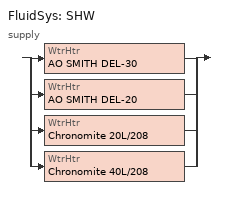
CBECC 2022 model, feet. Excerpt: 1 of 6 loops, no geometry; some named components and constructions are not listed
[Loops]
FluidSys 'SHW'
 supply: split
  | WtrHtr 'AO SMITH DEL-30'
  | WtrHtr 'AO SMITH DEL-20'
  | WtrHtr 'Chronomite 20L/208'
  | WtrHtr 'Chronomite 40L/208'
[ResExtWall]
Name | Orientation | Area | Construction
ExtWall (Left 2) : B2B_L04; ExtWall (Left 3) : B2B_L05 | Left | 119.462 | Ext Wall Cons
ExtWall (Left 3) : B2B_L04 | Left | 51.3926 | Ext Wall Cons
ExtWall (Left 4) : B2B_L04; ExtWall (Left 6) : B2B_L05 | Left | 250.108 | Ext Wall Cons
ExtWall (Left 5) : B2B_L04; ExtWall (Left 7) : B2B_L05 | Left | 116.805 | Ext Wall Cons
ExtWall (Left 6) : B2B_L04; ExtWall (Left 4) : B2B_L05 | Left | 250.009 | Ext Wall Cons
ExtWall (Left 7) : B2B_L04; ExtWall (Left 5) : B2B_L05 | Left | 117.689 | Ext Wall Cons
ExtWall (Left 8) : B2B_L04; ExtWall (Left 1) : B2B_L05 | Left | 39.45 | Ext Wall Cons
ExtWall (Back 1) : B2B_L04; ExtWall (Back 3) : B2B_L05 | Back | 52.0377 | Ext Wall Cons
ExtWall (Back 2) : B2B_L04; ExtWall (Back 4) : B2B_L05 | Back | 39.4467 | Ext Wall Cons
ExtWall (Back 3) : B2B_L04 | Back | 50.9592 | Ext Wall Cons
ExtWall (Back 4) : B2B_L04; ExtWall (Back 5) : B2B_L05 | Back | 52.8945 | Ext Wall Cons
ExtWall (Back 5) : B2B_L04 | Back | 118.208 | Ext Wall Cons
ExtWall (Back 6) : B2B_L04 | Back | 249.42 | Ext Wall Cons
ExtWall (Back 7) : B2B_L04; ExtWall (Back 8) : B2B_L05 | Back | 51.1676 | Ext Wall Cons
ExtWall (Back 8) : B2B_L04; ExtWall (Back 6) : B2B_L05 | Back | 46.1226 | Ext Wall Cons
ExtWall (Back 9) : B2B_L04; ExtWall (Back 7) : B2B_L05 | Back | 52.5769 | Ext Wall Cons
ExtWall (Back 10) : B2B_L04; ExtWall (Back 1) : B2B_L05 | Back | 250.932 | Ext Wall Cons
ExtWall (Back 11) : B2B_L04; ExtWall (Back 2) : B2B_L05 | Back | 118.172 | Ext Wall Cons
ExtWall (Right 1) : B2B_L04 | Right | 118.099 | Ext Wall Cons
ExtWall (Right 2) : B2B_L04 | Right | 249.926 | Ext Wall Cons
ExtWall (Right 3) : B2B_L04; ExtWall (Right 2) : B2B_L05 | Right | 250.108 | Ext Wall Cons
ExtWall (Right 4) : B2B_L04; ExtWall (Right 3) : B2B_L05 | Right | 116.805 | Ext Wall Cons
ExtWall (Right 5) : B2B_L04 | Right | 56.0869 | Ext Wall Cons
ExtWall (Right 6) : B2B_L04; ExtWall (Right 4) : B2B_L05 | Right | 250.396 | Ext Wall Cons
ExtWall (Right 7) : B2B_L04; ExtWall (Right 5) : B2B_L05 | Right | 118.32 | Ext Wall Cons
ExtWall (Right 8) : B2B_L04; ExtWall (Right 1) : B2B_L05 | Right | 50.9063 | Ext Wall Cons
ExtWall (Front 1) : B3_L04; ExtWall (Front 1) : B3_L05 | Front | 99.6689 | Ext Wall Cons
ExtWall (Left 1) : B3_L04; ExtWall (Left 1) : B3_L05 | Left | 326.173 | Ext Wall Cons
ExtWall (Left 2) : B3_L04; ExtWall (Left 2) : B3_L05 | Left | 54.5122 | Ext Wall Cons
ExtWall (Back 1) : B3_L04; ExtWall (Back 1) : B3_L05 | Back | 136.489 | Ext Wall Cons
ExtWall (Back 2) : B3_L04; ExtWall (Back 2) : B3_L05 | Back | 218.545 | Ext Wall Cons
ExtWall (Front 1) : B4_L04; ExtWall (Front 1) : B4_L05 | Front | 267.265 | Ext Wall Cons
ExtWall (Front 2) : B4_L04; ExtWall (Front 2) : B4_L05 | Front | 58.6673 | Ext Wall Cons
ExtWall (Back 1) : B4_L04; ExtWall (Back 1) : B4_L05 | Back | 58.6673 | Ext Wall Cons
ExtWall (Right 1) : B4_L04; ExtWall (Right 1) : B4_L05 | Right | 235.721 | Ext Wall Cons
ExtWall (Right 2) : B4_L04; ExtWall (Right 2) : B4_L05 | Right | 116.57 | Ext Wall Cons
ExtWall (Right 3) : B4_L04; ExtWall (Right 3) : B4_L05 | Right | 235.969 | Ext Wall Cons
ExtWall (Right 4) : B4_L04; ExtWall (Right 4) : B4_L05 | Right | 116.044 | Ext Wall Cons
ExtWall (Front 1) : C1_L04 | Front | 36.8895 | Ext Wall Cons
ExtWall (Back 1) : C1_L04 | Back | 305.458 | Ext Wall Cons
ExtWall (Back 2) : C1_L04 | Back | 55.6998 | Ext Wall Cons
ExtWall (Right 1) : C1_L04 | Right | 190.783 | Ext Wall Cons
ExtWall (Right 2) : C1_L04 | Right | 251.64 | Ext Wall Cons
ExtWall (Front 1) : C1.1_L04 | Front | 37.9911 | Ext Wall Cons
ExtWall (Front 2) : C1.1_L04 | Front | 42.0734 | Ext Wall Cons
ExtWall (Left 1) : C1.1_L04 | Left | 308.531 | Ext Wall Cons
ExtWall (Left 2) : C1.1_L04 | Left | 55.8255 | Ext Wall Cons
ExtWall (Left 3) : C1.1_L04 | Left | 54.3534 | Ext Wall Cons
ExtWall (Left 4) : C1.1_L04 | Left | 307.469 | Ext Wall Cons
ExtWall (Back 1) : C1.1_L04 | Back | 191.448 | Ext Wall Cons
ExtWall (Back 2) : C1.1_L04 | Back | 249.126 | Ext Wall Cons
ExtWall (Back 3) : C1.1_L04 | Back | 248.186 | Ext Wall Cons
ExtWall (Back 4) : C1.1_L04 | Back | 192.897 | Ext Wall Cons
ExtWall (Right 1) : C1.1_L04 | Right | 75.271 | Ext Wall Cons
ExtWall (Right 2) : C1.1_L04 | Right | 189.235 | Ext Wall Cons
ExtWall (Front 1) : C1.2_L04 | Front | 49.7418 | Ext Wall Cons
ExtWall (Front 2) : C1.2_L04 | Front | 65.3366 | Ext Wall Cons
ExtWall (Front 3) : C1.2_L04 | Front | 58.5184 | Ext Wall Cons
ExtWall (Front 4) : C1.2_L04 | Front | 109.557 | Ext Wall Cons
ExtWall (Front 5) : C1.2_L04 | Front | 77.504 | Ext Wall Cons
ExtWall (Front 6) : C1.2_L04 | Front | 115.657 | Ext Wall Cons
ExtWall (Left 1) : C1.2_L04 | Left | 247.091 | Ext Wall Cons
ExtWall (Left 2) : C1.2_L04 | Left | 145.676 | Ext Wall Cons
ExtWall (Left 3) : C1.2_L04 | Left | 51.5845 | Ext Wall Cons
ExtWall (Back 1) : C1.2_L04 | Back | 49.7418 | Ext Wall Cons
ExtWall (Back 2) : C1.2_L04 | Back | 144.409 | Ext Wall Cons
ExtWall (Back 3) : C1.2_L04 | Back | 249.735 | Ext Wall Cons
ExtWall (Right 1) : C1.2_L04 | Right | 119.67 | Ext Wall Cons
ExtWall (Right 2) : C1.2_L04 | Right | 76.9086 | Ext Wall Cons
ExtWall (Right 3) : C1.2_L04 | Right | 114.509 | Ext Wall Cons
ExtWall (Right 4) : C1.2_L04 | Right | 53.3047 | Ext Wall Cons
ExtWall (Right 5) : C1.2_L04 | Right | 51.5845 | Ext Wall Cons
ExtWall (Front 1) : C1.3_L04 | Front | 59.706 | Ext Wall Cons
ExtWall (Left 1) : C1.3_L04 | Left | 30.432 | Ext Wall Cons
ExtWall (Back 1) : C1.3_L04 | Back | 190.449 | Ext Wall Cons
ExtWall (Back 2) : C1.3_L04 | Back | 246.708 | Ext Wall Cons
ExtWall (Right 1) : C1.3_L04 | Right | 307.829 | Ext Wall Cons
ExtWall (Right 2) : C1.3_L04 | Right | 53.9333 | Ext Wall Cons
ExtWall (Back 1) : Corridor_L04 | Back | 469.99 | Ext Wall Cons
ExtWall (Back 2) : Corridor_L04 | Back | 2366.87 | Ext Wall Cons
ExtWall (Right 1) : Corridor_L04 | Right | 692.071 | Ext Wall Cons
ExtWall (Right 2) : Corridor_L04 | Right | 533.762 | Ext Wall Cons
ExtWall (Right 3) : Corridor_L04 | Right | 120.828 | Ext Wall Cons
ExtWall (Front 1) : Parking Lot_L04 | Front | 2619.66 | Ext Wall Cons (Concrete)
ExtWall (Right 1) : Parking Lot_L04 | Right | 986.939 | Ext Wall Cons (Concrete)
ExtWall (Right 1) : Parking_Elec. 01_L04 | Right | 106.583 | Ext Wall Cons (Concrete)
ExtWall (Front 1) : Parking_Elec. 02_L04 | Front | 62.0945 | Ext Wall Cons (Concrete)
ExtWall (Front 1) : Parking_Passageway_L04 | Front | 54.2542 | Ext Wall Cons (Concrete)
ExtWall (Front 2) : Parking_Passageway_L04 | Front | 19.644 | Ext Wall Cons (Concrete)
ExtWall (Left 1) : Parking_Passageway_L04 | Left | 116.564 | Ext Wall Cons (Concrete)
ExtWall (Right 1) : Parking_Passageway_L04 | Right | 265.283 | Ext Wall Cons (Concrete)
ExtWall (Back 1) : Parking_Stair 02_L04 | Back | 155.107 | Ext Wall Cons (Concrete)
ExtWall (Right 1) : Parking_Stair 02_L04 | Right | 101.76 | Ext Wall Cons (Concrete)
ExtWall (Front 1) : Parking_Trash 02_L04 | Front | 100.85 | Ext Wall Cons (Concrete)
ExtWall (Front 1) : Stair 1_L04 | Front | 108.713 | Ext Wall Cons
ExtWall (Right 1) : Stair 1_L04 | Right | 334.321 | Ext Wall Cons
ExtWall (Left 1) : Stair 3_L04 | Left | 127.52 | Ext Wall Cons
ExtWall (Left 1) : Stair 4_L04 | Left | 108.717 | Ext Wall Cons
ExtWall (Front 1) : Stair 5_L04 | Front | 54.5453 | Ext Wall Cons
ExtWall (Left 1) : Stair 5_L04 | Left | 152.848 | Ext Wall Cons
ExtWall (Front 1) : Stair 6_L04 | Front | 42.4076 | Ext Wall Cons
ExtWall (Left 1) : Stair 6_L04 | Left | 104.042 | Ext Wall Cons
ExtWall (Front 1) : A1_L05 | Front | 52.8945 | Ext Wall Cons
ExtWall (Left 1) : A1_L05 | Left | 200.532 | Ext Wall Cons
ExtWall (Right 1) : A1_L05 | Right | 200.042 | Ext Wall Cons
ExtWall (Front 1) : A2_L05 | Front | 46.1226 | Ext Wall Cons
ExtWall (Front 2) : A2_L05 | Front | 52.5769 | Ext Wall Cons
ExtWall (Left 1) : A2_L05 | Left | 120.841 | Ext Wall Cons
ExtWall (Left 2) : A2_L05 | Left | 135.169 | Ext Wall Cons
ExtWall (Right 1) : A2_L05 | Right | 136.78 | Ext Wall Cons
ExtWall (Right 2) : A2_L05 | Right | 116.283 | Ext Wall Cons
ExtWall (Front 1) : A2.1_L05 | Front | 56.4508 | Ext Wall Cons
ExtWall (Left 1) : A2.1_L05 | Left | 10.2587 | Ext Wall Cons
ExtWall (Left 2) : A2.1_L05 | Left | 40.6476 | Ext Wall Cons
ExtWall (Left 3) : A2.1_L05 | Left | 54.3567 | Ext Wall Cons
ExtWall (Left 4) : A2.1_L05 | Left | 117.526 | Ext Wall Cons
ExtWall (Left 5) : A2.1_L05 | Left | 134.894 | Ext Wall Cons
ExtWall (Back 1) : A2.1_L05 | Back | 116.481 | Ext Wall Cons
ExtWall (Back 2) : A2.1_L05 | Back | 137.706 | Ext Wall Cons
ExtWall (Back 3) : A2.1_L05 | Back | 135.745 | Ext Wall Cons
ExtWall (Back 4) : A2.1_L05 | Back | 119.842 | Ext Wall Cons
ExtWall (Back 5) : A2.1_L05 | Back | 42.4076 | Ext Wall Cons
ExtWall (Right 1) : A2.1_L05 | Right | 53.0136 | Ext Wall Cons
ExtWall (Right 2) : A2.1_L05 | Right | 40.995 | Ext Wall Cons
ExtWall (Right 3) : A2.1_L05 | Right | 12.7563 | Ext Wall Cons
ExtWall (Front 1) : A3B_L05 | Front | 70.0157 | Ext Wall Cons
ExtWall (Front 2) : A3B_L05 | Front | 71.183 | Ext Wall Cons
ExtWall (Left 1) : A3B_L05 | Left | 73.5012 | Ext Wall Cons
ExtWall (Left 2) : A3B_L05 | Left | 69.5642 | Ext Wall Cons
ExtWall (Left 3) : A3B_L05 | Left | 92.6886 | Ext Wall Cons
ExtWall (Left 4) : A3B_L05 | Left | 71.0496 | Ext Wall Cons
ExtWall (Left 5) : A3B_L05 | Left | 95.0275 | Ext Wall Cons
ExtWall (Back 1) : A3B_L05 | Back | 70.7993 | Ext Wall Cons
ExtWall (Right 1) : A3B_L05 | Right | 72.9561 | Ext Wall Cons
ExtWall (Right 2) : A3B_L05 | Right | 93.0326 | Ext Wall Cons
ExtWall (Right 3) : A3B_L05 | Right | 75.5901 | Ext Wall Cons
ExtWall (Right 4) : A3B_L05 | Right | 91.5473 | Ext Wall Cons
ExtWall (Back 1) : A3B.1_L05 | Back | 70.6028 | Ext Wall Cons
ExtWall (Back 2) : A3B.1_L05 | Back | 90.0983 | Ext Wall Cons
ExtWall (Back 3) : A3B.1_L05 | Back | 90.3001 | Ext Wall Cons
ExtWall (Back 4) : A3B.1_L05 | Back | 72.6871 | Ext Wall Cons
ExtWall (Back 5) : A3B.1_L05 | Back | 72.4415 | Ext Wall Cons
ExtWall (Back 6) : A3B.1_L05 | Back | 90.975 | Ext Wall Cons
ExtWall (Right 1) : A3B.1_L05 | Right | 71.8847 | Ext Wall Cons
ExtWall (Right 2) : A3B.1_L05 | Right | 72.259 | Ext Wall Cons
ExtWall (Right 3) : A3B.1_L05 | Right | 72.4391 | Ext Wall Cons
ExtWall (Left 1) : B1_L05 | Left | 14.5262 | Ext Wall Cons
ExtWall (Back 1) : B1_L05 | Back | 93.3999 | Ext Wall Cons
ExtWall (Back 2) : B1_L05 | Back | 69.3981 | Ext Wall Cons
ExtWall (Back 3) : B1_L05 | Back | 121.635 | Ext Wall Cons
ExtWall (Right 1) : B1_L05 | Right | 71.459 | Ext Wall Cons
ExtWall (Front 1) : B2_L05 | Front | 87.6569 | Ext Wall Cons
ExtWall (Front 2) : B2_L05 | Front | 51.2437 | Ext Wall Cons
ExtWall (Left 1) : B2_L05 | Left | 243.287 | Ext Wall Cons
ExtWall (Left 2) : B2_L05 | Left | 114.81 | Ext Wall Cons
ExtWall (Left 3) : B2_L05 | Left | 115.065 | Ext Wall Cons
ExtWall (Left 4) : B2_L05 | Left | 248.676 | Ext Wall Cons
ExtWall (Back 1) : B2_L05 | Back | 51.0948 | Ext Wall Cons
ExtWall (Front 1) : B2.2_L05 | Front | 57.8965 | Ext Wall Cons
ExtWall (Front 2) : B2.2_L05 | Front | 102.262 | Ext Wall Cons
ExtWall (Left 1) : B2.2_L05 | Left | 117.04 | Ext Wall Cons
ExtWall (Left 2) : B2.2_L05 | Left | 250.525 | Ext Wall Cons
ExtWall (Left 3) : B2.2_L05 | Left | 251.26 | Ext Wall Cons
ExtWall (Left 4) : B2.2_L05 | Left | 117.798 | Ext Wall Cons
ExtWall (Back 1) : B2.2_L05 | Back | 102.411 | Ext Wall Cons
ExtWall (Back 2) : B2.2_L05 | Back | 57.8965 | Ext Wall Cons
ExtWall (Front 1) : B2B_L05 | Front | 56.0108 | Ext Wall Cons
ExtWall (Front 2) : B2B_L05 | Front | 31.8644 | Ext Wall Cons
ExtWall (Front 3) : B2B_L05 | Front | 56.3317 | Ext Wall Cons
ExtWall (Front 4) : B2B_L05 | Front | 55.3326 | Ext Wall Cons
ExtWall (Left 2) : B2B_L05 | Left | 248.967 | Ext Wall Cons
[ResWin] SpecMethod=Overall Window Area
Name | WinType
Window (Left 3) : B2B_L04; Window (Left 5) : B2B_L04; Window (Left 6) : B2B_L04; Window (Left 7) : B2B_L04; Window (Left 8) : B2B_L04; Window (Left 9) : B2B_L04; Window (Left 10) : B2B_L04; Window (Back 4) : B2B_L04; Window (Back 5) : B2B_L04; Window (Back 6) : B2B_L04; Window (Back 10) : B2B_L04; Window (Back 11) : B2B_L04; Window (Back 12) : B2B_L04; Window (Right 1) : B2B_L04; Window (Right 2) : B2B_L04; Window (Right 3) : B2B_L04; Window (Right 4) : B2B_L04; Window (Right 5) : B2B_L04; Window (Right 6) : B2B_L04; Window (Right 7) : B2B_L04; Window (Right 8) : B2B_L04; Window (Right 9) : B2B_L04; Window (Left 5) : B3_L04; Window (Back 3) : B3_L04; Window (Right 1) : B4_L04; Window (Right 2) : B4_L04; Window (Right 3) : B4_L04; Window (Right 4) : B4_L04; Window (Right 5) : B4_L04; Window (Right 6) : B4_L04; Window (Back 3) : C1_L04; Window (Right 2) : C1_L04; Window (Right 3) : C1_L04; Window (Right 4) : C1_L04; Window (Left 3) : C1.1_L04; Window (Left 8) : C1.1_L04; Window (Back 3) : C1.1_L04; Window (Back 4) : C1.1_L04; Window (Back 5) : C1.1_L04; Window (Back 6) : C1.1_L04; Window (Left 1) : C1.2_L04; Window (Back 1) : C1.2_L04; Window (Right 1) : C1.2_L04; Window (Back 3) : C1.3_L04; Window (Back 4) : C1.3_L04; Window (Right 1) : C1.3_L04; Window (Left 1) : Stair 3_L04; Window (Left 1) : Stair 5_L04; Window (Left 1) : Stair 6_L04; Window (Left 1) : A1_L05; Window (Left 1) : A2_L05; Window (Left 2) : A2_L05; Window (Right 1) : A2_L05; Window (Right 2) : A2_L05; Window (Left 2) : A2.1_L05; Window (Left 3) : A2.1_L05; Window (Back 1) : A2.1_L05; Window (Back 2) : A2.1_L05; Window (Back 3) : A2.1_L05; Window (Back 4) : A2.1_L05; Window (Left 3) : A3B_L05; Window (Left 5) : A3B_L05; Window (Right 2) : A3B_L05; Window (Right 4) : A3B_L05; Window (Back 2) : A3B.1_L05; Window (Back 3) : A3B.1_L05; Window (Back 6) : A3B.1_L05; Window (Back 1) : B1_L05; Window (Back 3) : B1_L05; Window (Left 1) : B2_L05; Window (Left 2) : B2_L05; Window (Left 3) : B2_L05; Window (Left 4) : B2_L05; Window (Left 5) : B2_L05; Window (Left 6) : B2_L05; Window (Left 1) : B2.2_L05; Window (Left 2) : B2.2_L05; Window (Left 3) : B2.2_L05; Window (Left 4) : B2.2_L05; Window (Left 5) : B2.2_L05; Window (Left 6) : B2.2_L05; Window (Left 1) : B2B_L05; Window (Left 2) : B2B_L05; Window (Left 3) : B2B_L05; Window (Left 4) : B2B_L05; Window (Left 5) : B2B_L05; Window (Left 6) : B2B_L05; Window (Left 7) : B2B_L05; Window (Left 8) : B2B_L05; Window (Left 9) : B2B_L05; Window (Back 1) : B2B_L05; Window (Back 2) : B2B_L05; Window (Back 3) : B2B_L05; Window (Right 2) : B2B_L05; Window (Right 3) : B2B_L05; Window (Right 4) : B2B_L05; Window (Right 5) : B2B_L05; Window (Right 6) : B2B_L05; Window (Right 7) : B2B_L05; Window (Left 5) : B3_L05; Window (Back 3) : B3_L05; Window (Right 1) : B4_L05; Window (Right 2) : B4_L05; Window (Right 3) : B4_L05; Window (Right 4) : B4_L05; Window (Right 5) : B4_L05; Window (Right 6) : B4_L05 | ResidentialWindowType 1
Window (Left 4) : B2B_L04; Window (Back 1) : B2B_L04; Window (Back 2) : B2B_L04; Window (Back 3) : B2B_L04; Window (Back 7) : B2B_L04; Window (Back 8) : B2B_L04; Window (Back 9) : B2B_L04; Window (Right 10) : B2B_L04; Window (Back 2) : B3_L04; Window (Front 1) : B4_L04; Window (Back 1) : B4_L04; Window (Back 4) : C1_L04; Window (Left 4) : C1.1_L04; Window (Left 5) : C1.1_L04; Window (Front 1) : C1.2_L04; Window (Right 4) : C1.2_L04; Window (Right 4) : C1.3_L04; Window (Front 1) : A2_L05; Window (Front 2) : A2_L05; Window (Left 1) : A2.1_L05; Window (Back 5) : A2.1_L05; Window (Right 1) : A2.1_L05; Window (Front 1) : A3B_L05; Window (Front 2) : A3B_L05; Window (Left 2) : A3B_L05; Window (Left 4) : A3B_L05; Window (Back 1) : A3B.1_L05; Window (Right 2) : A3B.1_L05; Window (Right 3) : A3B.1_L05; Window (Back 2) : B1_L05; Window (Front 1) : B2_L05; Window (Back 1) : B2_L05; Window (Front 1) : B2.2_L05; Window (Back 1) : B2.2_L05; Window (Back 4) : B2B_L05; Window (Back 5) : B2B_L05; Window (Back 6) : B2B_L05; Window (Back 7) : B2B_L05; Window (Back 8) : B2B_L05; Window (Right 1) : B2B_L05; Window (Back 2) : B3_L05; Window (Front 1) : B4_L05; Window (Back 1) : B4_L05 | ResidentialWindowType 5
Window (Left 1) : B3_L04; Window (Left 2) : B3_L04; Window (Left 3) : B3_L04; Window (Left 4) : B3_L04; Window (Back 4) : B3_L04; Window (Front 2) : C1.2_L04; Window (Back 2) : C1.2_L04; Window (Back 3) : C1.2_L04; Window (Back 4) : C1.2_L04; Window (Back 5) : C1.2_L04; Window (Right 1) : Corridor_L04; Window (Right 9) : Corridor_L04; Window (Right 10) : Corridor_L04; Window (Right 12) : Corridor_L04; Window (Left 1) : B3_L05; Window (Left 2) : B3_L05; Window (Left 3) : B3_L05; Window (Left 4) : B3_L05; Window (Back 4) : B3_L05 | ResidentialWindowType 6
Window (Back 1) : B3_L04; Window (Right 1) : C1_L04; Window (Back 1) : C1.1_L04; Window (Back 7) : C1.1_L04; Window (Back 2) : C1.3_L04; Window (Left 1) : A3B_L05; Window (Back 1) : A3B_L05; Window (Right 1) : A3B_L05; Window (Right 3) : A3B_L05; Window (Back 4) : A3B.1_L05; Window (Back 5) : A3B.1_L05; Window (Right 1) : A3B.1_L05; Window (Right 1) : B1_L05; Window (Back 1) : B3_L05 | ResidentialWindowType 7
Window (Back 1) : C1_L04; Window (Back 2) : C1_L04; Window (Back 2) : C1.1_L04; Window (Back 8) : C1.1_L04; Window (Back 1) : C1.3_L04; Window (Right 2) : Corridor_L04; Window (Right 3) : Corridor_L04; Window (Right 4) : Corridor_L04; Window (Right 5) : Corridor_L04; Window (Right 6) : Corridor_L04; Window (Right 7) : Corridor_L04; Window (Right 8) : Corridor_L04; Window (Right 11) : Corridor_L04; Window (Right 1) : A1_L05 | ResidentialWindowType 4
Window (Left 1) : C1.1_L04; Window (Left 2) : C1.1_L04; Window (Left 6) : C1.1_L04; Window (Left 7) : C1.1_L04; Window (Right 2) : C1.2_L04; Window (Right 3) : C1.2_L04; Window (Right 2) : C1.3_L04; Window (Right 3) : C1.3_L04 | ResidentialWindowType 8
Window (Front 3) : C1.2_L04; Window (Front 4) : C1.2_L04; Window (Left 2) : C1.2_L04 | ResidentialWindowType 9
Window (Front 1) : Stair 1_L04; Window (Right 1) : Stair 1_L04; Window (Right 2) : Stair 1_L04; Window (Left 1) : Stair 4_L04 | ResidentialWindowType 19
Window (Left 2) : A1_L05 | ResidentialWindowType 2
Window (Right 2) : A1_L05 | ResidentialWindowType 3
[ResIntFlr] IsPartySurface=1
Name | Area | FloorZ | Construction | Outside
IntFloor : B2B_L04 | 1116.44 | 32.25 | Interior Floor Cons | B2B_L03
IntFloor : B2B_L04 2 | 1108.1 | 32.25 | Interior Floor Cons | B2B_L03
IntFloor : B2B_L04 3 | 1109.43 | 32.25 | Interior Floor Cons | B2B_L03
IntFloor : B2B_L04 4 | 1113.84 | 32.25 | Interior Floor Cons | B2B_L03
IntFloor : B2B_L04 5 | 1120.85 | 32.25 | Interior Floor Cons | B2B_L03
IntFloor : B2B_L04 6 | 1121.86 | 32.25 | Interior Floor Cons | B2B_L03
IntFloor : B2B_L04 7 | 1115.51 | 32.25 | Interior Floor Cons | B2B_L03
IntFloor : B2B_L04 8 | 1115.35 | 32.25 | Interior Floor Cons | B2B_L03
IntFloor : B3_L04 | 1228.04 | 32.25 | Interior Floor Cons | B3_L03
IntFloor : B4_L04 | 1040.14 | 32.25 | Interior Floor Cons | B4_L03
IntFloor : B4_L04 2 | 1039.86 | 32.25 | Interior Floor Cons | B4_L03
IntFloor : C1_L04 | 1418.89 | 32.25 | Interior Floor Cons | C1_L03
IntFloor : C1.1_L04 | 1500.32 | 32.25 | Interior Floor Cons | C1.1_L03
IntFloor : C1.1_L04 2 | 1466.55 | 32.25 | Interior Floor Cons | C1.1_L03
IntFloor : C1.2_L04 | 1323.11 | 32.25 | Interior Floor Cons | C1.2_L03
IntFloor : C1.2_L04 2 | 1304.01 | 32.25 | Interior Floor Cons | C1.2_L03
IntFloor : C1.3_L04 | 1454.41 | 32.25 | Interior Floor Cons | C1.3_L03
IntFloor : Corridor_L04 | 1860.1 | 32.25 | Interior Floor Cons | Corridor_L03
IntFloor : Corridor_L04 2 | 1049.09 | 32.25 | Interior Floor Cons | Corridor_L03
IntFloor : Corridor_L04 3 | 3083.16 | 32.25 | Interior Floor Cons | Corridor_L03
IntFloor : Corridor_L04 4 | 2648.34 | 32.25 | Interior Floor Cons | Corridor_L03
IntFloor : Corridor_L04 5 | 1971.71 | 32.25 | Interior Floor Cons | Corridor_L03
IntFloor : Corridor_L04 6 | 549.047 | 32.25 | Interior Floor Cons | Corridor_L03
IntFloor : Corridor_L04 7 | 2255.81 | 32.25 | Interior Floor Cons | Corridor_L03
IntFloor : ELEV 4_L04 | 85.4009 | 32.25 | Interior Floor Cons | ELEV 4_L03
IntFloor : IDF_L04 | 120.536 | 32.25 | Interior Floor Cons | IDF_L03
IntFloor : Parking Lot_L04 | 39744.5 | 32.25 | Interior Floor Cons(Concrete) | Parking Lot_L03
IntFloor : Parking_Elec. 01_L04 | 64.5137 | 32.25 | Interior Floor Cons(Concrete) | Parking_Elec. 01_L03
IntFloor : Parking_Elec. 02_L04 | 55.4374 | 32.25 | Interior Floor Cons(Concrete) | Parking_Elec. 02_L03
IntFloor : Parking_Elev 01_L04 | 91.2055 | 32.25 | Interior Floor Cons(Concrete) | Parking_Elev 01_L03
IntFloor : Parking_Elev 02_L04 | 102.446 | 32.25 | Interior Floor Cons(Concrete) | Parking_Elev 02_L03
IntFloor : Parking_Elev 03_L04 | 97.9 | 32.25 | Interior Floor Cons(Concrete) | Parking_Elev 03_L03
IntFloor : Parking_Passageway_L04 | 691.89 | 32.25 | Interior Floor Cons(Concrete) | Parking_Passageway_L03
IntFloor : Parking_Stair 01_L04 | 464.22 | 32.25 | Interior Floor Cons(Concrete) | Parking_Stair 01_L03
IntFloor : Parking_Stair 02_L04 | 216.833 | 32.25 | Interior Floor Cons(Concrete) | Parking_Stair 02_L03
IntFloor : Parking_Trash 01_L04 | 229.404 | 32.25 | Interior Floor Cons(Concrete) | Parking_Trash 01_L03
IntFloor : Parking_Trash 02_L04 | 204.994 | 32.25 | Interior Floor Cons(Concrete) | Parking_Trash 02_L03
IntFloor : Parking_Vestibule 1_L04 | 195.775 | 32.25 | Interior Floor Cons(Concrete) | Parking_Vestibule 1_L03
IntFloor : Stair 1_L04 | 357.47 | 32.25 | Interior Floor Cons | Stair 1_L03
IntFloor : Stair 2_L04 | 197.223 | 32.25 | Interior Floor Cons | Stair 2_L03
IntFloor : Stair 3_L04 | 303.918 | 32.25 | Interior Floor Cons | Stair 3_L03
IntFloor : Stair 4_L04 | 249.662 | 32.25 | Interior Floor Cons | Stair 4_L03
IntFloor : Stair 5_L04 | 496.484 | 32.25 | Interior Floor Cons | Stair 5_L03
IntFloor : Stair 6_L04 | 319.199 | 32.25 | Interior Floor Cons | Stair 6_L03
IntFloor : Storage 01_L04 | 114.565 | 32.25 | Interior Floor Cons | Storage 07_L03
IntFloor : Storage 02_L04 | 141.239 | 32.25 | Interior Floor Cons | Storage 11_L03
IntFloor : Storage 03_L04 | 145.313 | 32.25 | Interior Floor Cons | Storage 06_L03
IntFloor : Storage 04_L04 | 139.518 | 32.25 | Interior Floor Cons | Storage 05_L03
IntFloor : Storage 05_L04 | 116.934 | 32.25 | Interior Floor Cons | Storage 01_L03
IntFloor : Storage 06_L04 | 31.5717 | 32.25 | Interior Floor Cons | Storage 04_L03
IntFloor : Storage 07_L04 | 95.8382 | 32.25 | Interior Floor Cons | Storage 02_L03
IntFloor : Storage 08_L04 | 145.629 | 32.25 | Interior Floor Cons | Storage 08_L03
IntFloor : Storage 09_L04 | 141.239 | 32.25 | Interior Floor Cons | Storage 12_L03
IntFloor : Storage 10_L04 | 145.629 | 32.25 | Interior Floor Cons | Storage 13_L03
IntFloor : Storage 11_L04 | 142.868 | 32.25 | Interior Floor Cons | Storage 03_L03
IntFloor : Storage 12_L04 | 142.865 | 32.25 | Interior Floor Cons | Storage 09_L03
IntFloor : Storage 13_L04 | 142.635 | 32.25 | Interior Floor Cons | Storage 10_L03
IntFloor : Storage 14_L04 | 31.8922 | 32.25 | Interior Floor Cons | Storage 14_L03
IntFloor : A1_L05 | 637.995 | 42.3333 | Interior Floor Cons | A1_L04
IntFloor : A1_L05 2 | 651.373 | 42.3333 | Interior Floor Cons | A1_L04
IntFloor : A2_L05 | 763.45 | 42.3333 | Interior Floor Cons | A2_L04
IntFloor : A2_L05 2 | 747.472 | 42.3333 | Interior Floor Cons | A2_L04
IntFloor : A2.1_L05 | 762.277 | 42.3333 | Interior Floor Cons | A2.1_L04
IntFloor : A2.1_L05 2 | 766.074 | 42.3333 | Interior Floor Cons | A2.1_L04
IntFloor : A2.1_L05 3 | 761.923 | 42.3333 | Interior Floor Cons | A2.1_L04
IntFloor : A3B_L05 | 780.169 | 42.3333 | Interior Floor Cons | A3B_L04
IntFloor : A3B_L05 2 | 781.319 | 42.3333 | Interior Floor Cons | A3B_L04
IntFloor : A3B_L05 3 | 783.395 | 42.3333 | Interior Floor Cons | A3B_L04
IntFloor : A3B_L05 4 | 787.689 | 42.3333 | Interior Floor Cons | A3B_L04
IntFloor : A3B.1_L05 | 771.555 | 42.3333 | Interior Floor Cons | A3B.1_L04
IntFloor : A3B.1_L05 2 | 775.693 | 42.3333 | Interior Floor Cons | A3B.1_L04
IntFloor : A3B.1_L05 3 | 778.791 | 42.3333 | Interior Floor Cons | A3B.1_L04
IntFloor : B1_L05 | 1120.99 | 42.3333 | Interior Floor Cons | B1_L04
IntFloor : B2_L05 | 1104.48 | 42.3333 | Interior Floor Cons | B2_L04
IntFloor : B2_L05 2 | 1122.5 | 42.3333 | Interior Floor Cons | B2_L04
IntFloor : B2.2_L05 | 1311.24 | 42.3333 | Interior Floor Cons | B2.2_L04
IntFloor : B2.2_L05 2 | 1316.4 | 42.3333 | Interior Floor Cons | B2.2_L04
IntFloor : B2B_L05 | 1115.35 | 42.3333 | Interior Floor Cons | B2B_L04
IntFloor : B2B_L05 2 | 1116.44 | 42.3333 | Interior Floor Cons | B2B_L04
IntFloor : B2B_L05 3 | 1109.43 | 42.3333 | Interior Floor Cons | B2B_L04
IntFloor : B2B_L05 4 | 1121.86 | 42.3333 | Interior Floor Cons | B2B_L04
IntFloor : B2B_L05 5 | 1115.51 | 42.3333 | Interior Floor Cons | B2B_L04
IntFloor : B2B_L05 6 | 1120.85 | 42.3333 | Interior Floor Cons | B2B_L04
IntFloor : B3_L05 | 1228.04 | 42.3333 | Interior Floor Cons | B3_L04
IntFloor : B4_L05 | 1040.14 | 42.3333 | Interior Floor Cons | B4_L04
IntFloor : B4_L05 2 | 1039.86 | 42.3333 | Interior Floor Cons | B4_L04
[ResIntWall]
Name | Area | Construction | IsPartySurface | Outside
IntWall : B2B_L04 | 368.429 | Interior Wall Cons | 1 | Corridor_L04
IntWall : B2B_L04 2 | 233.488 | Interior Wall Cons | 1 | Stair 4_L04
IntWall : B2B_L04 3 | 368.025 | Interior Wall Cons | 1 | Corridor_L04
IntWall : B2B_L04 4; IntWall : B2B_L04 6 | 366.914 | Interior Wall Cons | 1 | Corridor_L04
IntWall : B2B_L04 5 | 367.628 | Interior Wall Cons | 1 | Corridor_L04
IntWall : B2B_L04 7 | 275.714 | Interior Wall Cons | 1 | Stair 5_L04
IntWall : B2B_L04 8 | 367.698 | Interior Wall Cons | 1 | Corridor_L04
IntWall : B2B_L04 9 | 368.717 | Interior Wall Cons | 1 | Corridor_L04
IntWall : B2B_L04 10 | 369.104 | Interior Wall Cons | 1 | Corridor_L04
IntWall : B3_L04 | 331.331 | Interior Wall Cons | 1 | C1.3_L04
IntWall : B3_L04 2 | 49.3547 | Interior Wall Cons | 1 | Corridor_L04
IntWall : B3_L04 3 | 57.8832 | Interior Wall Cons | 1 | Corridor_L04
IntWall : B3_L04 4 | 197.482 | Interior Wall Cons | 1 | Stair 4_L04
IntWall : B4_L04 | 276.001 | Interior Wall Cons | 1 | Corridor_L04
IntWall : B4_L04 2 | 19.7399 | Interior Wall Cons | 1 | Storage 14_L04
IntWall : B4_L04 3 | 34.7458 | Interior Wall Cons | 1 | Storage 14_L04
IntWall : B4_L04 4 | 41.8022 | Interior Wall Cons | 1 | Storage 14_L04
IntWall : B4_L04 5 | 41.5441 | Interior Wall Cons | 1 | Storage 14_L04
IntWall : B4_L04 6 | 233.925 | Interior Wall Cons | 1 | C1.2_L04
IntWall : B4_L04 7 | 34.3091 | Interior Wall Cons | 1 | Corridor_L04
IntWall : B4_L04 8 | 276.306 | Interior Wall Cons | 1 | Corridor_L04
IntWall : B4_L04 9 | 19.7399 | Interior Wall Cons | 1 | Storage 06_L04
IntWall : B4_L04 10 | 33.6938 | Interior Wall Cons | 1 | Storage 06_L04
IntWall : B4_L04 11 | 40.8329 | Interior Wall Cons | 1 | Storage 06_L04
IntWall : B4_L04 12 | 42.0139 | Interior Wall Cons | 1 | Storage 06_L04
IntWall : C1_L04 | 326.491 | Interior Wall Cons | 1 | C1.1_L04
IntWall : C1_L04 2 | 97.0752 | Interior Wall Cons | 1 | Corridor_L04
IntWall : C1_L04 3 | 50.41 | Interior Wall Cons | 1 | Corridor_L04
IntWall : C1_L04 4 | 18.8566 | Interior Wall Cons | 1 | Corridor_L04
IntWall : C1.1_L04 | 72.3234 | Interior Wall Cons | 1 | Corridor_L04
IntWall : C1.1_L04 2 | 172.588 | Interior Wall Cons | 1 | C1.2_L04
IntWall : C1.1_L04 3 | 87.0779 | Interior Wall Cons | 1 | Corridor_L04
IntWall : C1.1_L04 4 | 311.932 | Interior Wall Cons | 1 | Stair 6_L04
IntWall : C1.2_L04 | 55.0746 | Interior Wall Cons | 1 | Corridor_L04
IntWall : C1.2_L04 2 | 94.8819 | Interior Wall Cons | 1 | Corridor_L04
IntWall : C1.2_L04 3 | 136.73 | Interior Wall Cons | 1 | Corridor_L04
IntWall : C1.2_L04 4 | 45.8977 | Interior Wall Cons | 1 | Corridor_L04
IntWall : C1.2_L04 5 | 50.4464 | Interior Wall Cons | 1 | Corridor_L04
IntWall : C1.2_L04 6 | 94.5974 | Interior Wall Cons | 1 | Corridor_L04
IntWall : C1.3_L04 | 52.9772 | Interior Wall Cons | 1 | Corridor_L04
IntWall : Corridor_L04 | 109.163 | Interior Wall Cons | 1 | Stair 3_L04
IntWall : Corridor_L04 2 | 120.686 | Interior Wall Cons | 1 | Storage 01_L04
IntWall : Corridor_L04 3 | 53.1161 | Interior Wall Cons | 1 | Storage 01_L04
IntWall : Corridor_L04 4 | 47.7437 | Interior Wall Cons | 1 | Storage 01_L04
IntWall : Corridor_L04 5 | 115.313 | Interior Wall Cons | 1 | Storage 01_L04
IntWall : Corridor_L04 6 | 89.3473 | Interior Wall Cons | 1 | Storage 05_L04
IntWall : Corridor_L04 7 | 28.4603 | Interior Wall Cons | 1 | Storage 05_L04
IntWall : Corridor_L04 8 | 78.7645 | Interior Wall Cons | 1 | Storage 05_L04
IntWall : Corridor_L04 9 | 139.652 | Interior Wall Cons | 1 | Storage 05_L04
IntWall : Corridor_L04 10 | 66.597 | Interior Wall Cons | 1 | Parking Lot_L04
IntWall : Corridor_L04 11 | 269.835 | Interior Wall Cons | 1 | Parking Lot_L04
IntWall : Corridor_L04 12 | 97.727 | Interior Wall Cons | 1 | Parking_Elev 02_L04
IntWall : Corridor_L04 13 | 103.976 | Interior Wall Cons | 1 | Parking_Trash 01_L04
IntWall : Corridor_L04 14 | 104.042 | Interior Wall Cons | 1 | Stair 6_L04
IntWall : Corridor_L04 15 | 173.464 | Interior Wall Cons | 1 | Storage 03_L04
IntWall : Corridor_L04 16 | 172.012 | Interior Wall Cons | 1 | Storage 03_L04
IntWall : Corridor_L04 17 | 60.5728 | Interior Wall Cons | 1 | Storage 06_L04
IntWall : Corridor_L04 18 | 75.7077 | Interior Wall Cons | 1 | Storage 06_L04
IntWall : Corridor_L04 19 | 76.2899 | Interior Wall Cons | 1 | Storage 14_L04
IntWall : Corridor_L04 20 | 106.404 | Interior Wall Cons | 1 | Parking_Passageway_L04
IntWall : Corridor_L04 21 | 334.321 | Interior Wall Cons | 1 | Stair 1_L04
IntWall : Corridor_L04 22; IntWall : Corridor_L04 23 | 172.085 | Interior Wall Cons | 1 | Storage 08_L04
IntWall : Corridor_L04 24; IntWall : Corridor_L04 25 | 172.085 | Interior Wall Cons | 1 | Storage 10_L04
IntWall : Corridor_L04 26 | 170.308 | Interior Wall Cons | 1 | Storage 13_L04
IntWall : Corridor_L04 27 | 170.305 | Interior Wall Cons | 1 | Storage 13_L04
IntWall : Corridor_L04 28 | 89.4036 | Interior Wall Cons | 1 | ELEV 4_L04
IntWall : Corridor_L04 29 | 97.1216 | Interior Wall Cons | 1 | ELEV 4_L04
IntWall : Corridor_L04 30 | 193.992 | Interior Wall Cons | 1 | Stair 2_L04
IntWall : Corridor_L04 31 | 68.2147 | Interior Wall Cons | 1 | Stair 2_L04
IntWall : Corridor_L04 32; IntWall : Corridor_L04 33 | 168.436 | Interior Wall Cons | 1 | Storage 04_L04
IntWall : Corridor_L04 34 | 54.2508 | Interior Wall Cons | 1 | Storage 07_L04
IntWall : Corridor_L04 35 | 108.991 | Interior Wall Cons | 1 | Storage 07_L04
IntWall : Corridor_L04 36 | 170.444 | Interior Wall Cons | 1 | Storage 11_L04
IntWall : Corridor_L04 37 | 170.447 | Interior Wall Cons | 1 | Storage 11_L04
IntWall : Corridor_L04 38; IntWall : Corridor_L04 39 | 170.444 | Interior Wall Cons | 1 | Storage 12_L04
IntWall : Corridor_L04 40 | 111.608 | Interior Wall Cons | 1 | IDF_L04
IntWall : Corridor_L04 41 | 111.605 | Interior Wall Cons | 1 | IDF_L04
IntWall : Corridor_L04 42 | 76.3784 | Interior Wall Cons | 1 | IDF_L04
IntWall : Corridor_L04 43 | 875.258 | Interior Wall Cons | 1 | Parking Lot_L04
IntWall : Corridor_L04 44 | 270.44 | Interior Wall Cons | 1 | Parking Lot_L04
IntWall : Corridor_L04 45 | 92.1924 | Interior Wall Cons | 1 | Parking_Elev 01_L04
IntWall : Corridor_L04 46 | 109.656 | Interior Wall Cons | 1 | Parking_Elev 03_L04
IntWall : Corridor_L04 47 | 90.7732 | Interior Wall Cons | 1 | Parking_Elev 03_L04
IntWall : Corridor_L04 48 | 169.882 | Interior Wall Cons | 1 | Parking_Stair 01_L04
IntWall : Corridor_L04 49 | 277.834 | Interior Wall Cons | 1 | Parking_Stair 01_L04
IntWall : Corridor_L04 50 | 115.895 | Interior Wall Cons | 1 | Parking_Vestibule 1_L04
IntWall : Corridor_L04 51 | 18.3571 | Interior Wall Cons | 1 | Stair 3_L04
IntWall : Corridor_L04 52 | 108.717 | Interior Wall Cons | 1 | Stair 4_L04
IntWall : Corridor_L04 53 | 36.0062 | Interior Wall Cons | 1 | Stair 4_L04
IntWall : Corridor_L04 54 | 1878.22 | Interior Wall Cons | 1 | Parking Lot_L04
IntWall : Corridor_L04 55 | 152.848 | Interior Wall Cons | 1 | Stair 5_L04
IntWall : Corridor_L04 56; IntWall : Corridor_L04 57 | 169.471 | Interior Wall Cons | 1 | Storage 02_L04
IntWall : Corridor_L04 58; IntWall : Corridor_L04 59 | 169.471 | Interior Wall Cons | 1 | Storage 09_L04
IntWall : ELEV 4_L04 | 89.4036 | Interior Wall Cons | 1 | Storage 07_L04
IntWall : Parking Lot_L04 | 100.585 | Interior Concrete Wall | 1 | Parking_Elev 01_L04
IntWall : Parking Lot_L04 2 | 92.1924 | Interior Concrete Wall | 1 | Parking_Elev 01_L04
IntWall : Parking Lot_L04 3 | 97.727 | Interior Concrete Wall | 1 | Parking_Elev 02_L04
IntWall : Parking Lot_L04 4; IntWall : Parking_Elec. 01_L04 | 106.583 | Interior Concrete Wall | 1 | Parking_Elev 02_L04
IntWall : Parking Lot_L04 5 | 289.016 | Interior Concrete Wall | 1 | Parking_Passageway_L04
IntWall : Parking Lot_L04 6 | 148.719 | Interior Concrete Wall | 1 | Parking_Passageway_L04
IntWall : Parking Lot_L04 7 | 169.882 | Interior Concrete Wall | 1 | Parking_Stair 01_L04
IntWall : Parking Lot_L04 8 | 177.249 | Interior Concrete Wall | 1 | Parking_Stair 01_L04
IntWall : Parking Lot_L04 9 | 101.76 | Interior Concrete Wall | 1 | Parking_Stair 02_L04
IntWall : Parking Lot_L04 10 | 216.649 | Interior Concrete Wall | 1 | Parking_Stair 02_L04
IntWall : Parking Lot_L04 11; IntWall : Parking Lot_L04 13 | 224.324 | Interior Concrete Wall | 1 | Parking_Trash 01_L04
IntWall : Parking Lot_L04 12 | 103.976 | Interior Concrete Wall | 1 | Parking_Trash 01_L04
IntWall : Parking Lot_L04 14 | 100.85 | Interior Concrete Wall | 1 | Parking_Trash 02_L04
IntWall : Parking Lot_L04 15 | 206.669 | Interior Concrete Wall | 1 | Parking_Trash 02_L04
IntWall : Parking Lot_L04 16 | 171.751 | Interior Concrete Wall | 1 | Parking_Vestibule 1_L04
ResidentialInteriorWall 1380 | 20000 | Interior Concrete Wall |  | Parking Lot_L04
IntWall : Parking_Elec. 01_L04 2 | 61.5421 | Interior Concrete Wall | 1 | Parking_Stair 02_L04
IntWall : Parking_Elec. 01_L04 3 | 61.5421 | Interior Concrete Wall | 1 | Storage 14_L04
IntWall : Parking_Elec. 02_L04 | 90.7732 | Interior Concrete Wall | 1 | Parking_Elev 03_L04
IntWall : Parking_Elec. 02_L04 2 | 90.7732 | Interior Concrete Wall | 1 | Parking_Trash 02_L04
IntWall : Parking_Elec. 02_L04 3 | 62.0945 | Interior Concrete Wall | 1 | Parking_Vestibule 1_L04
IntWall : Parking_Elev 01_L04 | 100.585 | Interior Concrete Wall | 1 | Parking_Stair 01_L04
IntWall : Parking_Elev 03_L04 | 109.656 | Interior Concrete Wall | 1 | Parking_Vestibule 1_L04
IntWall : Parking_Passageway_L04 | 108.713 | Interior Concrete Wall | 1 | Stair 1_L04
IntWall : Parking_Trash 02_L04 | 115.895 | Interior Concrete Wall | 1 | Parking_Vestibule 1_L04
IntWall : A1_L05 | 271.373 | Interior Wall Cons | 1 | B2B_L05
IntWall : A1_L05 2 | 273.858 | Interior Wall Cons | 1 | C1_L05
IntWall : A1_L05 3 | 200.042 | Interior Wall Cons | 1 | Corridor_L05
IntWall : A1_L05 4 | 50.41 | Interior Wall Cons | 1 | Corridor_L05
IntWall : A1_L05 5 | 37.4056 | Interior Wall Cons | 1 | C1.1_L05
IntWall : A1_L05 6 | 330.259 | Interior Wall Cons | 1 | C1.1_L05
IntWall : A1_L05 7 | 163.126 | Interior Wall Cons | 1 | Corridor_L05
IntWall : A1_L05 8 | 330.259 | Interior Wall Cons | 1 | Stair 5_L05
IntWall : A2_L05 | 324.972 | Interior Wall Cons | 1 | B2B_L05
IntWall : A2_L05 2 | 278.85 | Interior Wall Cons | 1 | B2B_L05
IntWall : A2_L05 3 | 60.4868 | Interior Wall Cons | 1 | Corridor_L05
IntWall : A2_L05 4 | 195.523 | Interior Wall Cons | 1 | Corridor_L05
IntWall : A2_L05 5 | 271.896 | Interior Wall Cons | 1 | B2B_L05
IntWall : A2_L05 6 | 324.473 | Interior Wall Cons | 1 | C1.3_L05
IntWall : A2_L05 7 | 253.063 | Interior Wall Cons | 1 | Corridor_L05
IntWall : A2.1_L05 | 270.52 | Interior Wall Cons | 1 | A3B.1_L05
IntWall : A2.1_L05 2 | 272.627 | Interior Wall Cons | 1 | B2B_L05
IntWall : A2.1_L05 3 | 254.187 | Interior Wall Cons | 1 | Corridor_L05
IntWall : A2.1_L05 4 | 269.613 | Interior Wall Cons | 1 | A3B.1_L05
IntWall : A2.1_L05 5 | 270.219 | Interior Wall Cons | 1 | A3B.1_L05
IntWall : A2.1_L05 6 | 255.587 | Interior Wall Cons | 1 | Corridor_L05
IntWall : A2.1_L05 7 | 270.192 | Interior Wall Cons | 1 | A3B_L05
IntWall : A2.1_L05 8 | 14.7115 | Interior Wall Cons | 1 | Corridor_L05
IntWall : A2.1_L05 9 | 252.421 | Interior Wall Cons | 1 | Corridor_L05
IntWall : A2.1_L05 10 | 269.524 | Interior Wall Cons | 1 | Stair 6_L05
IntWall : A3B_L05 | 265.604 | Interior Wall Cons | 1 | B1_L05
IntWall : A3B_L05 2 | 268.141 | Interior Wall Cons | 1 | B2B_L05
IntWall : A3B_L05 3 | 199.285 | Interior Wall Cons | 1 | Corridor_L05
IntWall : A3B_L05 4 | 100.244 | Interior Wall Cons | 1 | Corridor_L05
IntWall : A3B_L05 5 | 116.543 | Interior Wall Cons | 1 | IDF_L05
IntWall : A3B_L05 6; IntWall : A3B_L05 10; IntWall : A3B_L05 13 | 263.342 | Interior Wall Cons | 1 | A3B.1_L05
IntWall : A3B_L05 7 | 268.257 | Interior Wall Cons | 1 | B2B_L05
IntWall : A3B_L05 8; IntWall : A3B_L05 15 | 296.38 | Interior Wall Cons | 1 | Corridor_L05
IntWall : A3B_L05 9 | 120.438 | Interior Wall Cons | 1 | Storage 02_L05
IntWall : A3B_L05 11 | 292.36 | Interior Wall Cons | 1 | Corridor_L05
IntWall : A3B_L05 12 | 123.368 | Interior Wall Cons | 1 | Storage 01_L05
IntWall : A3B_L05 14 | 271.549 | Interior Wall Cons | 1 | B2B_L05
IntWall : A3B_L05 16 | 120.438 | Interior Wall Cons | 1 | Storage 03_L05
IntWall : A3B.1_L05 | 292.754 | Interior Wall Cons | 1 | Corridor_L05
IntWall : A3B.1_L05 2 | 119.231 | Interior Wall Cons | 1 | Storage 02_L05
IntWall : A3B.1_L05 3 | 292.304 | Interior Wall Cons | 1 | Corridor_L05
IntWall : A3B.1_L05 4 | 120.934 | Interior Wall Cons | 1 | Storage 01_L05
IntWall : A3B.1_L05 5 | 295.321 | Interior Wall Cons | 1 | Corridor_L05
IntWall : A3B.1_L05 6 | 119.231 | Interior Wall Cons | 1 | Storage 03_L05
IntWall : B1_L05 | 284.083 | Interior Wall Cons | 1 | B2B_L05
IntWall : B1_L05 2 | 419.239 | Interior Wall Cons | 1 | Corridor_L05
IntWall : B1_L05 3 | 117.673 | Interior Wall Cons | 1 | IDF_L05
IntWall : B2_L05 | 278.88 | Interior Wall Cons | 1 | B2.2_L05
IntWall : B2_L05 2 | 358.097 | Interior Wall Cons | 1 | Corridor_L05
IntWall : B2_L05 3 | 242.318 | Interior Wall Cons | 1 | Stair 3_L05
IntWall : B2_L05 4 | 278.731 | Interior Wall Cons | 1 | B2.2_L05
IntWall : B2_L05 5 | 293.108 | Interior Wall Cons | 1 | B2B_L05
IntWall : B2_L05 6 | 36.8664 | Interior Wall Cons | 1 | Corridor_L05
IntWall : B2_L05 7 | 363.741 | Interior Wall Cons | 1 | Corridor_L05
IntWall : B2.2_L05 | 367.565 | Interior Wall Cons | 1 | Corridor_L05
IntWall : B2.2_L05 2 | 369.057 | Interior Wall Cons | 1 | Corridor_L05
IntWall : B2B_L05 | 369.104 | Interior Wall Cons | 1 | Corridor_L05
IntWall : B2B_L05 2 | 368.429 | Interior Wall Cons | 1 | Corridor_L05
IntWall : B2B_L05 3 | 233.488 | Interior Wall Cons | 1 | Stair 4_L05
IntWall : B2B_L05 4; IntWall : B2B_L05 7 | 366.914 | Interior Wall Cons | 1 | Corridor_L05
IntWall : B2B_L05 5 | 367.698 | Interior Wall Cons | 1 | Corridor_L05
IntWall : B2B_L05 6 | 368.717 | Interior Wall Cons | 1 | Corridor_L05
IntWall : B2B_L05 8 | 275.714 | Interior Wall Cons | 1 | Stair 5_L05
IntWall : B3_L05 | 331.331 | Interior Wall Cons | 1 | C1.3_L05
IntWall : B3_L05 2 | 49.3547 | Interior Wall Cons | 1 | Corridor_L05
IntWall : B3_L05 3 | 57.8832 | Interior Wall Cons | 1 | Corridor_L05
IntWall : B3_L05 4 | 197.482 | Interior Wall Cons | 1 | Stair 4_L05
IntWall : B4_L05 | 276.001 | Interior Wall Cons | 1 | Corridor_L05
IntWall : B4_L05 2 | 19.7399 | Interior Wall Cons | 1 | Storage 06_L05
IntWall : B4_L05 3 | 34.7458 | Interior Wall Cons | 1 | Storage 06_L05
[DwellUnit]
Name | DwellUnitTypeRef | Count
DwellingUnit 71 | Unit B2B | 8
DwellingUnit 72; DwellingUnit 87 | Unit B3
DwellingUnit 73 | Unit B4 | 2
DwellingUnit 74 | Unit C1
DwellingUnit 75 | Unit C1.1 | 2
DwellingUnit 76 | Unit C1.2 | 2
DwellingUnit 77 | Unit C1.3
DwellingUnit 78 | Unit A1 | 2
DwellingUnit 79 | Unit A2 | 2
DwellingUnit 80 | Unit A2.1 | 3
DwellingUnit 81 | Unit A3B | 4
DwellingUnit 82 | Unit A3B.1 | 3
DwellingUnit 83 | Unit B1
DwellingUnit 84 | Unit B2 | 2
DwellingUnit 85 | Unit B2.2 | 2
DwellingUnit 86 | Unit B2B | 6
[ResZn] CeilingHeight=10.0833; FloorHeight=10.0833
Name | Bottom
B3_L04; B4_L04; C1_L04; C1.1_L04; C1.2_L04; C1.3_L04 | 32.25
A1_L05; A2_L05; A2.1_L05; A3B_L05; A3B.1_L05; B1_L05; B2_L05; B2.2_L05; B2B_L05; B3_L05; B4_L05 | 42.3333
[ResCathedralCeiling] RoofRise=0; Orientation=Front; Construction=Roof Cons; RoofSolReflect=0.65
Name | Area
Roof (Front 1) : C1.2_L04 | 1304.01
Roof (Front 1) : Corridor_L04 | 1860.1
Roof (Front 2) : Corridor_L04 | 3083.16
Roof (Front 3) : Corridor_L04 | 2648.34
Roof (Front 1) : Storage 01_L04 | 114.565
Roof (Front 1) : Storage 04_L04 | 139.518
Roof (Front 1) : Storage 05_L04 | 116.934
Roof (Front 1) : Storage 08_L04; Roof (Front 1) : Storage 10_L04 | 145.629
Roof (Front 1) : Storage 11_L04 | 142.868
Roof (Front 1) : Storage 12_L04 | 142.865
Roof (Front 1) : Storage 13_L04 | 142.635
Roof (Front 1) : A1_L05 | 637.995
Roof (Front 2) : A1_L05 | 651.373
Roof (Front 1) : A2_L05 | 763.45
Roof (Front 2) : A2_L05 | 747.472
Roof (Front 1) : A2.1_L05 | 762.277
Roof (Front 2) : A2.1_L05 | 766.074
Roof (Front 3) : A2.1_L05 | 761.923
Roof (Front 1) : A3B_L05 | 780.169
Roof (Front 2) : A3B_L05 | 781.319
Roof (Front 3) : A3B_L05 | 783.395
Roof (Front 4) : A3B_L05 | 787.689
Roof (Front 1) : A3B.1_L05 | 771.555
Roof (Front 2) : A3B.1_L05 | 775.693
Roof (Front 3) : A3B.1_L05 | 778.791
Roof (Front 1) : B1_L05 | 1120.99
Roof (Front 1) : B2_L05 | 1104.48
Roof (Front 2) : B2_L05 | 1122.5
Roof (Front 1) : B2.2_L05 | 1311.24
Roof (Front 2) : B2.2_L05 | 1316.4
Roof (Front 1) : B2B_L05 | 1115.35
Roof (Front 2) : B2B_L05 | 1116.44
Roof (Front 3) : B2B_L05 | 1109.43
Roof (Front 4) : B2B_L05 | 1121.86
Roof (Front 5) : B2B_L05 | 1115.51
Roof (Front 6) : B2B_L05 | 1120.85
Roof (Front 1) : B3_L05 | 1228.04
Roof (Front 1) : B4_L05 | 1040.14
Roof (Front 2) : B4_L05 | 1039.86
[ResOtherZn] ozDHWSys=ResidentialDHWSystem 1; CeilingHeight=10.0833; FloorHeight=10.0833; Bottom=32.25
Name | Type | SpcFunc | VentSpcFunc | Area | IAQOption | CentralVentSysRef | CentralSupplyCFM | CentralExhaustCFM | ozHVACSystem
Corridor_L04 | Unconditioned | Corridor Area | Residential - Common corridors | 13417.3 | Central Supply / Central Exhaust | EF-SF_Corridor | 2800 | 2800
ELEV 4_L04 | Unconditioned | Unoccupied-Include in Gross Floor Area | NA | 85.4009 | Individual IAQ Fans
IDF_L04 | Unconditioned | Electrical, Mechanical, Telephone Rooms | General - Unoccupied | 120.536 | Individual IAQ Fans
Parking Lot_L04 | Unconditioned | Unoccupied-Include in Gross Floor Area | NA | 39744.5 | Individual IAQ Fans
Parking_Elec. 01_L04 | Unconditioned | Unoccupied-Include in Gross Floor Area | NA | 64.5137 | Individual IAQ Fans
Parking_Elec. 02_L04 | Unconditioned | Unoccupied-Include in Gross Floor Area | NA | 55.4374 | Individual IAQ Fans
Parking_Elev 01_L04 | Unconditioned | Unoccupied-Include in Gross Floor Area | NA | 91.2055 | Individual IAQ Fans
Parking_Elev 02_L04 | Unconditioned | Unoccupied-Include in Gross Floor Area | NA | 102.446 | Individual IAQ Fans
Parking_Elev 03_L04 | Unconditioned | Unoccupied-Include in Gross Floor Area | NA | 97.9 | Individual IAQ Fans
Parking_Passageway_L04 | Unconditioned | Unoccupied-Include in Gross Floor Area | NA | 691.89 | Individual IAQ Fans
Parking_Stair 01_L04 | Unconditioned | Unoccupied-Include in Gross Floor Area | NA | 464.22 | Individual IAQ Fans
Parking_Stair 02_L04 | Unconditioned | Unoccupied-Include in Gross Floor Area | NA | 216.833 | Individual IAQ Fans
Parking_Trash 01_L04 | Unconditioned | Unoccupied-Include in Gross Floor Area | NA | 229.404 | Individual IAQ Fans
Parking_Trash 02_L04 | Unconditioned | Unoccupied-Include in Gross Floor Area | NA | 204.994 | Individual IAQ Fans
Parking_Vestibule 1_L04 | Unconditioned | Unoccupied-Include in Gross Floor Area | NA | 195.775 | Individual IAQ Fans
Stair 1_L04 | Unconditioned | Stairwell | General - Unoccupied | 357.47 | Individual IAQ Fans
Stair 2_L04 | Unconditioned | Stairwell | General - Unoccupied | 197.223 | Individual IAQ Fans
Stair 3_L04 | Unconditioned | Stairwell | General - Unoccupied | 303.918 | Individual IAQ Fans
Stair 4_L04 | Unconditioned | Stairwell | General - Unoccupied | 249.662 | Individual IAQ Fans
Stair 5_L04 |  | Stairwell | General - Unoccupied | 496.484 | Individual IAQ Fans |  |  |  | MS-1_IDF 03_L04
Stair 6_L04 | Unconditioned | Stairwell | General - Unoccupied | 319.199 | Individual IAQ Fans
Storage 01_L04 | Unconditioned | Storage | General - Unoccupied | 114.565 | Individual IAQ Fans
Storage 02_L04 | Unconditioned | Storage | General - Unoccupied | 141.239 | Individual IAQ Fans
Storage 03_L04 | Unconditioned | Storage | General - Unoccupied | 145.313 | Individual IAQ Fans
Storage 04_L04 |  | Storage | General - Unoccupied | 139.518 | Individual IAQ Fans |  |  |  | MS-1_IDF 02_L04
Storage 05_L04 | Unconditioned | Storage | General - Unoccupied | 116.934 | Individual IAQ Fans
Storage 06_L04 | Unconditioned | Storage | General - Unoccupied | 31.5717 | Individual IAQ Fans
Storage 07_L04 | Unconditioned | Storage | General - Unoccupied | 95.8382 | Individual IAQ Fans
Storage 08_L04; Storage 10_L04 | Unconditioned | Storage | General - Unoccupied | 145.629 | Individual IAQ Fans
Storage 09_L04 |  | Storage | General - Unoccupied | 141.239 | Individual IAQ Fans |  |  |  | MS-1_IDF 04_L04
Storage 11_L04 | Unconditioned | Storage | General - Unoccupied | 142.868 | Individual IAQ Fans
Storage 12_L04 | Unconditioned | Storage | General - Unoccupied | 142.865 | Individual IAQ Fans
Storage 13_L04 |  | Electrical, Mechanical, Telephone Rooms | General - Unoccupied | 142.635 | Individual IAQ Fans |  |  |  | MS-1_IDF 01_L04
Storage 14_L04 | Unconditioned | Storage | General - Unoccupied | 31.8922 | Individual IAQ Fans
[ResZnGrp]
L05: Z=42.3333; FlrToFlrHgt=10.0833; FlrToCeilingHgt=10.0833
